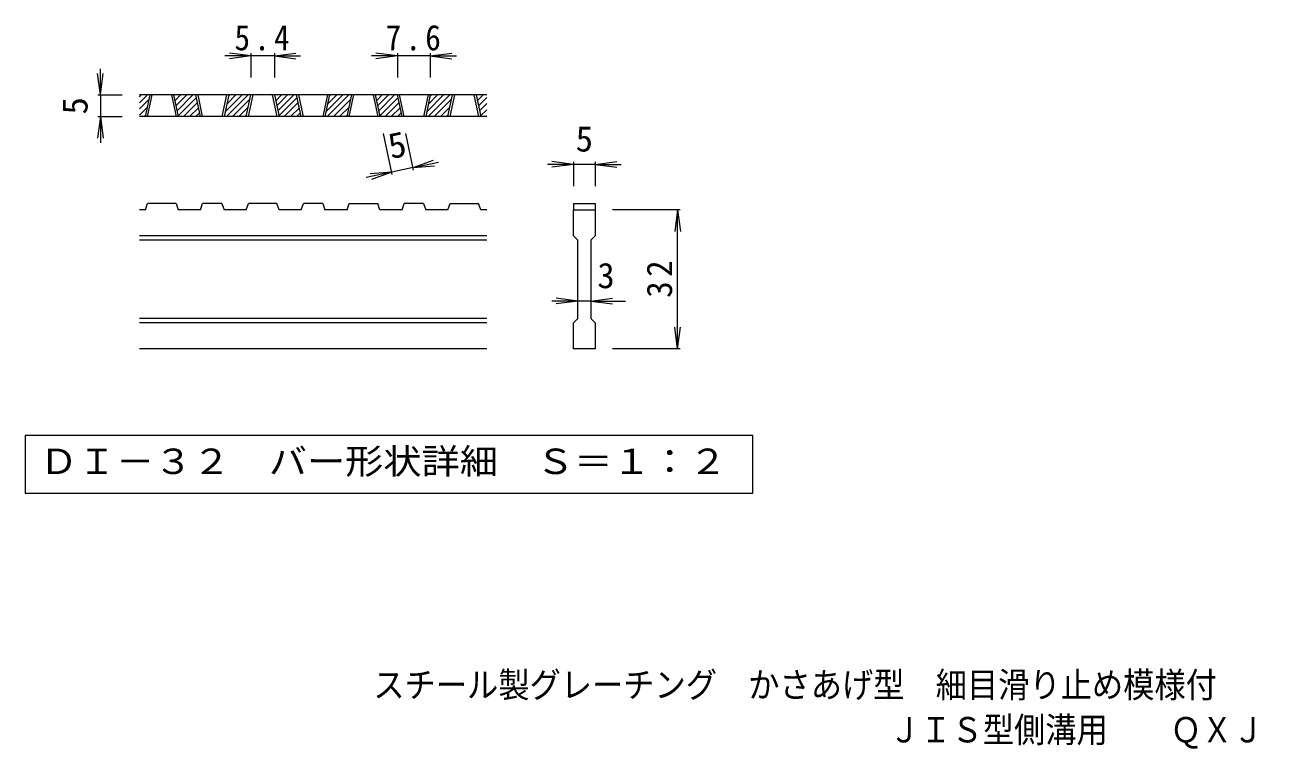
# Model space of a CAD drawing. Units: millimetres on the paper, enlarged 5 times, with parts at other scales. Extents: x -622 to 829, y -688 to 560.
# Drawn here: x -622 to 103, y -688 to -271 of the extents above; entities that cross this region are included whole.
import ezdxf
from ezdxf.enums import TextEntityAlignment as Align

# ---------------------------------------------------------------- set-up
doc = ezdxf.new("R2010")
doc.units = ezdxf.units.MM
doc.header["$LTSCALE"] = 5
doc.layers.add('D-0_通り芯', color=3, linetype='Continuous', lineweight=9)
doc.layers.add('D-4_寸法', color=7, linetype='Continuous', lineweight=9)
doc.layers.add('F-5_F-5ﾚｲﾔ', color=2, linetype='Continuous')
doc.styles.add('ＭＳ ゴシック', font='')
doc.styles.get('ＭＳ ゴシック').set_extended_font_data('MS Gothic')

msp = doc.modelspace()

# ---------------------------------------------------------------- linework, layer by layer
at = {"layer": 'D-0_通り芯'}
for p, q in [((-556.219, -316.202), (-551.686, -311.668)), ((-556.219, -312.666), (-555.221, -311.668)), ((-356.219, -311.668), (-556.219, -311.668)), ((-552.781, -324.169), (-550.106, -311.668)), ((-551.531, -324.169), (-548.856, -311.668)), ((-537.781, -311.668), (-535.106, -324.169)), ((-536.531, -311.668), (-533.856, -324.169)), ((-536.445, -312.067), (-536.046, -311.668)), ((-535.822, -314.98), (-532.511, -311.668)), ((-535.199, -317.892), (-528.975, -311.668)), ((-534.575, -320.804), (-525.439, -311.668)), ((-521.073, -324.169), (-523.748, -311.668)), ((-519.823, -324.169), (-522.498, -311.668)), ((-506.073, -311.668), (-508.748, -324.169)), ((-504.823, -311.668), (-507.498, -324.169)), ((-506.91, -321.423), (-497.155, -311.668)), ((-506.12, -324.169), (-493.62, -311.668)), ((-505.947, -316.925), (-500.691, -311.668)), ((-504.985, -312.427), (-504.226, -311.668)), ((-494.715, -324.169), (-492.04, -311.668)), ((-493.465, -324.169), (-490.79, -311.668)), ((-479.715, -311.668), (-477.04, -324.169)), ((-478.465, -311.668), (-475.79, -324.169)), ((-478.379, -312.067), (-477.98, -311.668)), ((-477.756, -314.98), (-474.445, -311.668)), ((-477.133, -317.892), (-470.909, -311.668)), ((-476.509, -320.804), (-467.373, -311.668)), ((-463.007, -324.169), (-465.682, -311.668)), ((-461.757, -324.169), (-464.432, -311.668)), ((-448.007, -311.668), (-450.682, -324.169)), ((-446.757, -311.668), (-449.432, -324.169)), ((-448.844, -321.423), (-439.089, -311.668)), ((-448.054, -324.169), (-435.554, -311.668)), ((-447.881, -316.925), (-442.625, -311.668)), ((-446.919, -312.427), (-446.16, -311.668)), ((-436.648, -324.169), (-433.973, -311.668)), ((-435.398, -324.169), (-432.723, -311.668)), ((-421.648, -311.668), (-418.973, -324.169)), ((-420.398, -311.668), (-417.723, -324.169)), ((-420.313, -312.067), (-419.914, -311.668)), ((-419.69, -314.98), (-416.378, -311.668)), ((-419.067, -317.892), (-412.843, -311.668)), ((-418.443, -320.804), (-409.307, -311.668)), ((-404.94, -324.169), (-407.615, -311.668)), ((-403.69, -324.169), (-406.365, -311.668)), ((-389.94, -311.668), (-392.615, -324.169)), ((-388.69, -311.668), (-391.365, -324.169)), ((-390.778, -321.423), (-381.023, -311.668)), ((-389.988, -324.169), (-377.488, -311.668)), ((-389.815, -316.925), (-384.559, -311.668)), ((-388.853, -312.427), (-388.094, -311.668)), ((-378.582, -324.169), (-375.907, -311.668)), ((-377.332, -324.169), (-374.657, -311.668)), ((-363.582, -311.668), (-360.907, -324.169)), ((-362.332, -311.668), (-359.657, -324.169)), ((-362.247, -312.067), (-361.848, -311.668)), ((-361.624, -314.98), (-358.312, -311.668)), ((-556.219, -319.737), (-550.638, -314.156)), ((-556.219, -323.273), (-551.601, -318.654)), ((-533.952, -323.717), (-523.423, -313.187)), ((-530.869, -324.169), (-522.799, -316.099)), ((-527.333, -324.169), (-522.176, -319.012)), ((-502.584, -324.169), (-492.572, -314.156)), ((-499.049, -324.169), (-493.534, -318.654)), ((-475.886, -323.717), (-465.357, -313.187)), ((-472.803, -324.169), (-464.733, -316.099)), ((-469.267, -324.169), (-464.11, -319.012)), ((-444.518, -324.169), (-434.506, -314.156)), ((-440.983, -324.169), (-435.468, -318.654)), ((-417.82, -323.717), (-407.291, -313.187)), ((-414.737, -324.169), (-406.667, -316.099)), ((-411.201, -324.169), (-406.044, -319.012)), ((-386.452, -324.169), (-376.44, -314.156)), ((-382.917, -324.169), (-377.402, -318.654)), ((-361.001, -317.892), (-356.219, -313.11)), ((-360.377, -320.804), (-356.219, -316.646)), ((-356.219, -324.169), (-556.219, -324.169)), ((-553.579, -324.169), (-552.563, -323.152)), ((-523.798, -324.169), (-521.553, -321.924)), ((-495.513, -324.169), (-494.497, -323.152)), ((-465.731, -324.169), (-463.487, -321.924)), ((-437.447, -324.169), (-436.431, -323.152)), ((-407.665, -324.169), (-405.421, -321.924)), ((-379.381, -324.169), (-378.365, -323.152)), ((-359.754, -323.717), (-356.219, -320.182)), ((-356.67, -324.169), (-356.219, -323.717)), ((-552.781, -377.918), (-551.531, -374.169)), ((-535.106, -374.169), (-551.531, -374.169)), ((-535.106, -374.169), (-533.856, -377.918)), ((-521.073, -377.918), (-519.823, -374.169)), ((-508.748, -374.169), (-519.823, -374.169)), ((-508.748, -374.169), (-507.498, -377.918)), ((-494.715, -377.918), (-493.465, -374.169)), ((-477.04, -374.169), (-493.465, -374.169)), ((-475.79, -377.918), (-477.04, -374.169)), ((-463.007, -377.918), (-461.757, -374.169)), ((-450.682, -374.169), (-461.757, -374.169)), ((-450.682, -374.169), (-449.432, -377.918)), ((-436.648, -377.918), (-435.398, -374.169)), ((-435.398, -374.169), (-418.973, -374.169)), ((-417.723, -377.918), (-418.973, -374.169)), ((-404.94, -377.918), (-403.69, -374.169)), ((-392.615, -374.169), (-403.69, -374.169)), ((-392.615, -374.169), (-391.365, -377.918)), ((-378.582, -377.918), (-377.332, -374.169)), ((-377.332, -374.169), (-360.907, -374.169)), ((-359.657, -377.918), (-360.907, -374.169)), ((-306.219, -374.169), (-293.719, -374.169)), ((-306.219, -374.169), (-306.219, -377.918)), ((-293.719, -374.169), (-293.719, -377.918)), ((-552.781, -377.918), (-556.219, -377.918)), ((-521.073, -377.918), (-533.856, -377.918)), ((-494.715, -377.918), (-507.498, -377.918)), ((-463.007, -377.918), (-475.79, -377.918)), ((-436.648, -377.918), (-449.432, -377.918)), ((-404.94, -377.918), (-417.723, -377.918)), ((-378.582, -377.918), (-391.365, -377.918)), ((-356.219, -377.918), (-359.657, -377.918)), ((-306.219, -377.918), (-293.719, -377.918)), ((-306.219, -392.918), (-306.219, -377.918)), ((-293.719, -377.918), (-293.719, -392.918)), ((-356.219, -392.918), (-556.219, -392.918)), ((-356.219, -395.418), (-556.219, -395.418)), ((-306.219, -392.918), (-303.719, -395.418)), ((-296.219, -395.418), (-293.719, -392.918)), ((-296.219, -395.418), (-296.219, -440.418)), ((-356.219, -440.419), (-556.219, -440.419)), ((-296.219, -440.418), (-293.719, -442.918)), ((-356.219, -442.918), (-556.219, -442.918)), ((-293.719, -442.918), (-293.719, -457.918)), ((-356.219, -457.918), (-556.219, -457.918)), ((-293.719, -457.918), (-306.219, -457.918))]:
    msp.add_line(p, q, dxfattribs=at)
msp.add_lwpolyline([(-306.219, -457.918), (-306.219, -442.918), (-303.719, -440.418), (-303.719, -395.418)], dxfattribs=at)
at = {"layer": 'D-0_通り芯', "color": 7}
msp.add_lwpolyline([(-622.046, -507.918), (-622.046, -541.144), (-202.892, -541.144), (-202.892, -507.918)], close=True, dxfattribs=at)
at = {"layer": 'D-4_寸法'}
for p, q in [((-492.04, -289.168), (-507.04, -289.168)), ((-492.04, -289.168), (-504.433, -287.537)), ((-492.04, -289.168), (-504.433, -290.8)), ((-492.04, -287.668), (-492.04, -301.668)), ((-478.465, -289.168), (-492.04, -289.168)), ((-478.465, -289.168), (-466.071, -287.537)), ((-478.465, -287.668), (-478.465, -301.668)), ((-478.465, -289.168), (-466.071, -290.8)), ((-478.465, -289.168), (-463.465, -289.168)), ((-407.615, -289.168), (-422.615, -289.168)), ((-407.615, -289.168), (-420.009, -287.537)), ((-407.615, -289.168), (-420.009, -290.8)), ((-407.615, -287.668), (-407.615, -301.668)), ((-388.69, -289.168), (-407.615, -289.168)), ((-388.69, -289.168), (-376.297, -287.537)), ((-388.69, -287.668), (-388.69, -301.668)), ((-388.69, -289.168), (-376.297, -290.8)), ((-388.69, -289.168), (-373.69, -289.168)), ((-578.719, -311.668), (-578.719, -296.668)), ((-578.719, -311.668), (-580.351, -299.275)), ((-578.719, -311.668), (-577.087, -299.275)), ((-580.219, -311.668), (-566.219, -311.668)), ((-578.719, -311.668), (-578.719, -324.169)), ((-578.719, -324.169), (-580.351, -336.562)), ((-580.219, -324.169), (-566.219, -324.169)), ((-578.719, -324.169), (-577.087, -336.562)), ((-578.719, -324.169), (-578.719, -339.169)), ((-410.572, -357.587), (-415.631, -333.947)), ((-398.349, -354.971), (-402.848, -333.947)), ((-398.663, -353.504), (-410.886, -356.12)), ((-398.663, -353.504), (-386.885, -349.316)), ((-398.663, -353.504), (-383.995, -350.365)), ((-398.663, -353.504), (-386.203, -352.506)), ((-306.219, -351.669), (-321.219, -351.669)), ((-306.219, -351.669), (-318.612, -350.037)), ((-306.219, -351.669), (-318.612, -353.3)), ((-306.219, -350.169), (-306.219, -364.169)), ((-293.719, -351.669), (-306.219, -351.669)), ((-293.719, -351.669), (-281.326, -350.037)), ((-293.719, -350.169), (-293.719, -364.169)), ((-293.719, -351.669), (-281.326, -353.3)), ((-293.719, -351.669), (-278.719, -351.669)), ((-410.886, -356.12), (-425.554, -359.259)), ((-410.886, -356.12), (-423.346, -357.118)), ((-410.886, -356.12), (-422.663, -360.309)), ((-244.719, -377.918), (-283.719, -377.918)), ((-246.219, -377.918), (-247.851, -390.311)), ((-246.219, -377.918), (-244.588, -390.311)), ((-246.219, -457.918), (-246.219, -377.918)), ((-303.719, -430.418), (-318.719, -430.418)), ((-303.719, -430.418), (-316.112, -428.787)), ((-303.719, -430.418), (-316.112, -432.05)), ((-296.219, -430.418), (-303.719, -430.418)), ((-296.219, -430.418), (-283.826, -428.787)), ((-296.219, -430.418), (-283.826, -432.05)), ((-296.219, -430.418), (-276.219, -430.418)), ((-246.219, -457.918), (-247.851, -445.525)), ((-246.219, -457.918), (-244.588, -445.525)), ((-244.719, -457.918), (-283.719, -457.918))]:
    msp.add_line(p, q, dxfattribs=at)

# ---------------------------------------------------------------- texts
at = {"layer": 'D-0_通り芯', "color": 2, "style": 'ＭＳ ゴシック', "width": 1.1}
msp.add_text('ＤＩ－３２\u3000バー形状詳細\u3000Ｓ＝１：２', height=14.66, dxfattribs=at).set_placement((-613.719, -534.531), align=Align.BOTTOM_LEFT)
at = {"layer": 'D-4_寸法', "color": 2, "style": 'ＭＳ ゴシック'}
for rotation, p in [(90, (-581.719, -322.918)), (12.079, (-410.291, -352.925))]:
    msp.add_text('5', height=14.66, rotation=rotation, dxfattribs=at).set_placement(p, align=Align.BOTTOM_LEFT)
for s, p in [('5', (-304.969, -348.669)), ('3', (-292.469, -427.418))]:
    msp.add_text(s, height=14.66, dxfattribs=at).set_placement(p, align=Align.BOTTOM_LEFT)
at = {"layer": 'D-4_寸法', "color": 2, "char_height": 14.66, "attachment_point": 7, "style": 'ＭＳ ゴシック'}
for s, insert in [('\\T1.27;\\W0.9;5.4', (-501.502, -286.168)), ('\\T1.27;\\W0.9;7.6', (-414.403, -286.168))]:
    msp.add_mtext(s, dxfattribs=dict(at, insert=insert))
at = {"layer": 'D-4_寸法', "color": 2, "insert": (-249.219, -428.543), "char_height": 14.66, "attachment_point": 7, "rotation": 90, "style": 'ＭＳ ゴシック'}
msp.add_mtext('\\T1.27;\\W0.95;32', dxfattribs=at)
at = {"layer": 'F-5_F-5ﾚｲﾔ', "style": 'ＭＳ ゴシック', "width": 0.9}
for s, p in [('スチール製グレーチング\u3000かさあげ型\u3000細目滑り止め模様付', (-421.519, -663.336)), ('ＪＩＳ型側溝用\u3000\u3000ＱＸＪ\u3000３６３２Ａ', (-124.451, -689.209))]:
    msp.add_text(s, height=14.66, dxfattribs=at).set_placement(p, align=Align.BOTTOM_LEFT)

doc.saveas('drawing.dxf')
